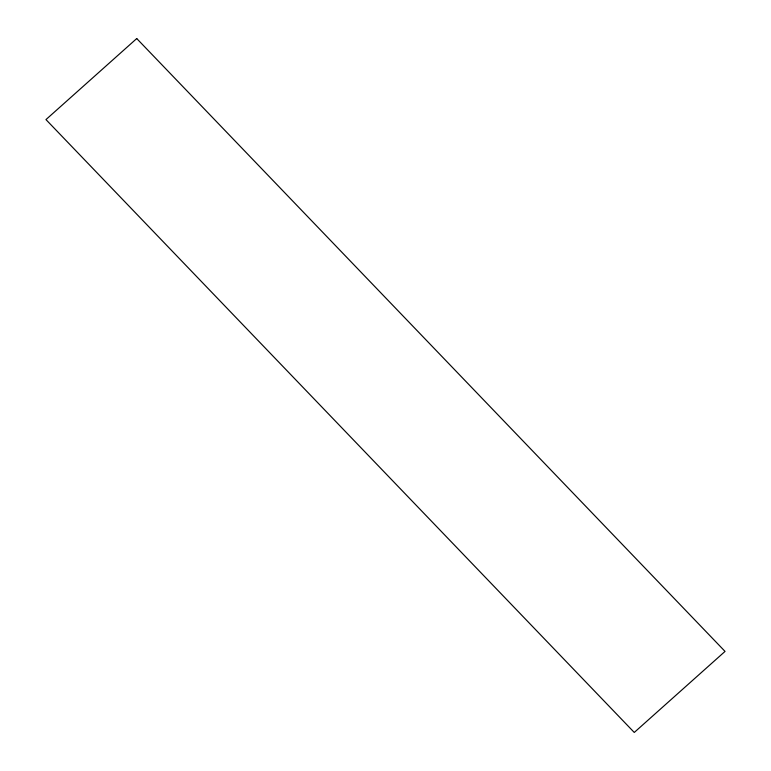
<?xml version="1.0" encoding="UTF-8"?>
<svg xmlns="http://www.w3.org/2000/svg" width="771" height="771" viewBox="0 0 771 771"><rect width="100%" height="100%" fill="white"/><g stroke="black" fill="none" stroke-linecap="round" stroke-linejoin="round"><path stroke-width="1.16" d="M136.737 38.55L45.961 119.592L634.263 732.45L725.039 651.408L136.737 38.55"/></g></svg>
